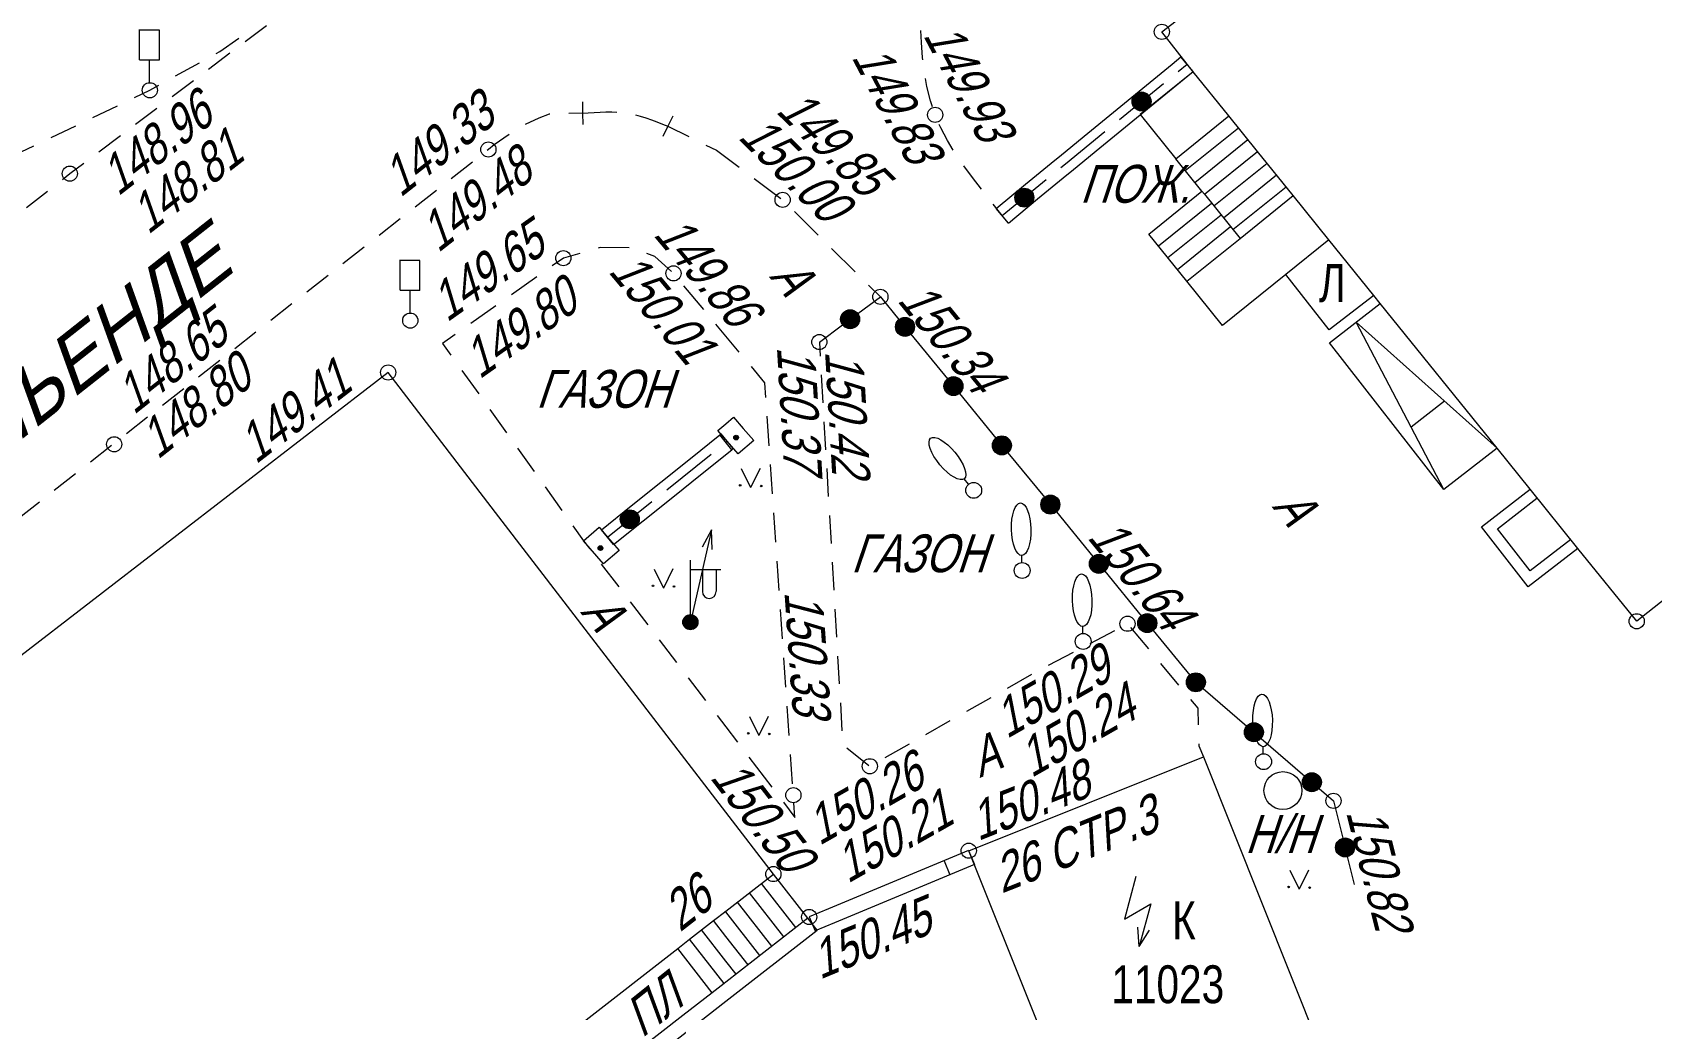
# Model space of a CAD drawing. Header units: metres. Extents: x 382 to 851, y 14083 to 14440.
# Drawn here: x 481.71 to 524.41, y 14126.32 to 14152.11 of the extents above; entities that cross this region are included whole.
import ezdxf

# ---------------------------------------------------------------- set-up
doc = ezdxf.new("R2010")
doc.units = ezdxf.units.M
doc.header["$MEASUREMENT"] = 0
doc.linetypes.add('UP line', pattern=[1.5, 1, -0.5])
for name, color, linetype, lineweight in [('Бортовой камень', 7, 'Continuous', 25), ('Внутреннее заполнение', 7, 'Continuous', 25), ('Горизонтали', 7, 'Continuous', 25), ('Граница растительности и грунта', 7, 'Continuous', 25), ('Граница улицы', 7, 'Continuous', 25), ('Здания', 7, 'Continuous', 25), ('Колодцы', 7, 'Continuous', 25), ('Крыльца', 7, 'Continuous', 25), ('Леса и газоны', 7, 'Continuous', 25), ('ЛЭП', 7, 'Continuous', 25), ('Люки', 7, 'Continuous', 25), ('Номер дома', 7, 'Continuous', 25), ('Ограды', 7, 'Continuous', 25), ('Отдельно стоящее дерево', 7, 'Continuous', 25), ('Откосы', 7, 'Continuous', 25), ('Светофоры', 7, 'Continuous', 25), ('Трубы', 7, 'Continuous', 25), ('Фонари', 7, 'Continuous', 25), ('Части зданий', 7, 'Continuous', 25)]:
    doc.layers.add(name, color=color, linetype=linetype, lineweight=lineweight)
doc.styles.add('Style-RUSSIAN_1251', font='RUSSIAN_1251.shx')
doc.styles.add('Style-RUSSIAN_1251 I 0.32289', font='RUSSIAN_1251.shx', dxfattribs={"oblique": 18.5})

# ---------------------------------------------------------------- blocks, each defined once
blk = doc.blocks.new('DORZN1_58')
at = {"layer": 'Светофоры', "color": 251, "linetype": 'Continuous', "lineweight": 9}
for p, q in [((-0.27, 0.806), (-0.27, 1.603)), ((-0.27, 1.598), (0.252, 1.598)), ((0.252, 0.792), (0.252, 1.589)), ((-0.27, 0.801), (0.248, 0.801)), ((-0.004, 0.2), (-0.004, 0.801))]:
    blk.add_line(p, q, dxfattribs=at)
blk.add_arc((0, 0), 0.2, 0, 360, dxfattribs=at)
blk = doc.blocks.new('PIKET_530')
at = {"layer": 'Горизонтали', "color": 251, "linetype": 'Continuous', "lineweight": 9}
blk.add_arc((0, 0), 0.2, 0, 360, dxfattribs=at)
blk = doc.blocks.new('msdElementTypeLineString_185')
at = {"layer": 'Откосы', "color": 251, "linetype": 'Continuous', "lineweight": 9}
for p, q in [((40.979, 12.26), (41.61, 12.61)), ((38.796, 11.162), (39.447, 11.475)), ((37.695, 10.633), (38.346, 10.946)), ((36.593, 10.105), (37.244, 10.417))]:
    blk.add_line(p, q, dxfattribs=at)
at = {"layer": 'Откосы', "color": 251, "linetype": 'Continuous', "lineweight": 9, "flags": 128}
for points in [[(42.047, 12.852), (42.144, 12.906), (42.646, 13.255)], [(39.898, 11.691), (40.3, 11.884), (40.541, 12.018)]]:
    blk.add_lwpolyline(points, dxfattribs=at)
blk = doc.blocks.new('PIKET_539')
at = {"layer": 'Горизонтали', "color": 251, "linetype": 'Continuous', "lineweight": 9}
blk.add_arc((0, 0), 0.2, 0, 360, dxfattribs=at)
blk = doc.blocks.new('msdElementTypeLineString_186')
at = {"layer": 'Ограды', "linetype": 'Continuous', "lineweight": 9}
h = blk.add_hatch(color=251, dxfattribs=at)
edge = h.paths.add_edge_path()
edge.add_arc((1.336, 1.219), 0.25, 0, 360)
at = {"layer": 'Ограды', "color": 251, "linetype": 'Continuous', "lineweight": 9}
for p, q in [((2.935, 2.822), (3.713, 3.445)), ((4.025, 3.055), (3.713, 3.445)), ((3.248, 2.432), (4.025, 3.055)), ((2.155, 2.196), (2.935, 2.822)), ((2.311, 2.001), (3.481, 2.939)), ((1.375, 1.571), (2.155, 2.196)), ((2.468, 1.806), (3.248, 2.432)), ((1.687, 1.181), (2.468, 1.806)), ((0.594, 0.945), (1.375, 1.571)), ((0.751, 0.75), (1.921, 1.688)), ((0.907, 0.555), (0.594, 0.945)), ((0.907, 0.555), (1.687, 1.181))]:
    blk.add_line(p, q, dxfattribs=at)
blk.add_circle((1.336, 1.219), 0.25, dxfattribs=at)
blk.add_circle((1.336, 1.219), 0.25, dxfattribs=at)
blk = doc.blocks.new('TOCSKA_7')
at = {"layer": 'Ограды', "linetype": 'Continuous', "lineweight": 9}
h = blk.add_hatch(color=251, dxfattribs=at)
edge = h.paths.add_edge_path()
edge.add_arc((0, 0), 0.0625, 0, 360)
at = {"layer": 'Ограды', "color": 251, "linetype": 'Continuous', "lineweight": 9}
blk.add_circle((0, 0), 0.0625, dxfattribs=at)
blk = doc.blocks.new('DORZN1_60')
at = {"layer": 'Светофоры', "color": 251, "linetype": 'Continuous', "lineweight": 9}
for p, q in [((-0.27, 0.806), (-0.27, 1.603)), ((-0.27, 1.598), (0.252, 1.598)), ((0.252, 0.792), (0.252, 1.589)), ((-0.27, 0.801), (0.248, 0.801)), ((-0.004, 0.2), (-0.004, 0.801))]:
    blk.add_line(p, q, dxfattribs=at)
blk.add_arc((0, 0), 0.2, 0, 360, dxfattribs=at)
blk = doc.blocks.new('FNRM1_18')
at = {"layer": 'Фонари', "linetype": 'Continuous', "lineweight": 9}
h = blk.add_hatch(color=251, dxfattribs=at)
edge = h.paths.add_edge_path()
edge.add_arc((0, 0), 0.2, 0, 360)
at = {"layer": 'Фонари', "color": 251, "linetype": 'Continuous', "lineweight": 9}
for p, q in [((0.003, 0.2), (0.003, 1.641)), ((0.017, 1.388), (0.805, 1.388)), ((0.322, 1.371), (0.322, 0.816)), ((0.676, 1.378), (0.676, 0.823))]:
    blk.add_line(p, q, dxfattribs=at)
blk.add_circle((0, 0), 0.2, dxfattribs=at)
blk.add_arc((0.496, 0.809), 0.181, 180, 0, dxfattribs=at)
blk = doc.blocks.new('PIKET_548')
at = {"layer": 'Горизонтали', "color": 251, "linetype": 'Continuous', "lineweight": 9}
blk.add_arc((0, 0), 0.2, 0, 360, dxfattribs=at)
blk = doc.blocks.new('PIKET_549')
at = {"layer": 'Горизонтали', "color": 251, "linetype": 'Continuous', "lineweight": 9}
blk.add_arc((0, 0), 0.2, 0, 360, dxfattribs=at)
blk = doc.blocks.new('PIKET_550')
at = {"layer": 'Горизонтали', "color": 251, "linetype": 'Continuous', "lineweight": 9}
blk.add_arc((0, 0), 0.2, 0, 360, dxfattribs=at)
blk = doc.blocks.new('msdElementTypeLine_69')
at = {"layer": 'ЛЭП', "color": 251, "linetype": 'Continuous', "lineweight": 9}
blk.add_line((0.687, 2.572), (0.134, 0.134), dxfattribs=at)
at = {"layer": 'ЛЭП', "color": 251, "linetype": 'Continuous', "lineweight": 9, "flags": 128}
blk.add_lwpolyline([(0.707, 2.056), (0.687, 2.572), (0.445, 2.113)], dxfattribs=at)
blk = doc.blocks.new('GAZON_26')
at = {"layer": 'Леса и газоны', "color": 251, "linetype": 'Continuous', "lineweight": 9}
for p in [(-0.248, 0.499), (0.251, 0.502)]:
    blk.add_line(p, (0, 0), dxfattribs=at)
for centre in [(-0.276, 0.057), (0.279, 0.039)]:
    blk.add_arc(centre, 0.02, 0, 360, dxfattribs=at)
blk = doc.blocks.new('msdElementTypeLineString_193')
at = {"layer": 'Части зданий', "color": 251, "linetype": 'Continuous', "lineweight": 9}
for p, q in [((0, 10.122), (0.22, 9.813)), ((0.51, 9.406), (0.951, 8.789)), ((1.241, 8.382), (1.681, 7.765)), ((1.971, 7.358), (2.411, 6.741)), ((2.702, 6.334), (3.142, 5.716)), ((4.183, 4.3), (4.643, 3.698)), ((4.947, 3.301), (5.407, 2.698)), ((5.711, 2.301), (6.171, 1.698)), ((6.474, 1.301), (6.934, 0.699)), ((7.238, 0.301), (7.468, 0))]:
    blk.add_line(p, q, dxfattribs=at)
at = {"layer": 'Части зданий', "color": 251, "linetype": 'Continuous', "lineweight": 9, "flags": 128}
blk.add_lwpolyline([(3.432, 5.309), (3.712, 4.917), (3.88, 4.698)], dxfattribs=at)
blk = doc.blocks.new('msdElementTypeLineString_203')
at = {"layer": 'Бортовой камень', "color": 251, "linetype": 'Continuous', "lineweight": 9}
for p, q in [((2.481, 1.756), (1.815, 1.285)), ((6.886, 0.893), (6.364, 1.519)), ((1.407, 0.996), (0.741, 0.525)), ((7.468, 0.196), (7.207, 0.509)), ((0.333, 0.236), (0, 0))]:
    blk.add_line(p, q, dxfattribs=at)
at = {"layer": 'Бортовой камень', "color": 251, "linetype": 'Continuous', "lineweight": 9, "flags": 128}
for points in [[(3.621, 2.378), (3.183, 2.253), (2.889, 2.045)], [(4.915, 2.523), (4.158, 2.53), (4.102, 2.514)], [(6.036, 1.896), (5.592, 2.293), (5.387, 2.374)]]:
    blk.add_lwpolyline(points, dxfattribs=at)
blk = doc.blocks.new('msdElementTypeLineString_204')
at = {"layer": 'Бортовой камень', "color": 251, "linetype": 'Continuous', "lineweight": 9}
blk.add_line((0, 0.821), (0.554, 0.546), dxfattribs=at)
at = {"layer": 'Бортовой камень', "color": 251, "linetype": 'Continuous', "lineweight": 9, "flags": 128}
blk.add_lwpolyline([(1.002, 0.323), (1.279, 0.186), (1.527, 0)], dxfattribs=at)
blk = doc.blocks.new('msdElementTypeLineString_205')
at = {"layer": 'Граница улицы', "color": 251, "linetype": 'Continuous', "lineweight": 9, "flags": 128}
for points in [[(0, 0.341), (0.156, 0.353), (0.311, 0.364), (0.466, 0.373), (0.62, 0.378), (0.774, 0.377), (0.905, 0.372)], [(1.399, 0.296), (1.526, 0.263), (1.673, 0.218), (1.819, 0.168), (1.965, 0.114), (2.11, 0.058), (2.255, 0)]]:
    blk.add_lwpolyline(points, dxfattribs=at)
blk = doc.blocks.new('PIKET_564')
at = {"layer": 'Горизонтали', "color": 251, "linetype": 'Continuous', "lineweight": 9}
blk.add_arc((0, 0), 0.2, 0, 360, dxfattribs=at)
blk = doc.blocks.new('msdElementTypeLineString_215')
at = {"layer": 'Бортовой камень', "color": 251, "linetype": 'Continuous', "lineweight": 9}
for p, q in [((57.156, 27.846), (57.72, 28.272)), ((56.192, 27.119), (56.756, 27.545)), ((55.228, 26.393), (55.792, 26.818)), ((54.264, 25.666), (54.829, 26.092)), ((53.3, 24.939), (53.865, 25.365)), ((51.386, 23.468), (51.944, 23.902))]:
    blk.add_line(p, q, dxfattribs=at)
at = {"layer": 'Бортовой камень', "color": 251, "linetype": 'Continuous', "lineweight": 9, "flags": 128}
blk.add_lwpolyline([(52.338, 24.209), (52.533, 24.361), (52.901, 24.638)], dxfattribs=at)
blk = doc.blocks.new('msdElementTypeLineString_221')
at = {"layer": 'Бортовой камень', "color": 251, "linetype": 'Continuous', "lineweight": 9}
for p, q in [((42.28, 34.737), (41.925, 34.727)), ((39.379, 33.45), (38.821, 33.011)), ((38.428, 32.702), (37.869, 32.263)), ((37.476, 31.954), (36.918, 31.515)), ((36.525, 31.206), (35.966, 30.767)), ((35.573, 30.458), (35.014, 30.02)), ((34.621, 29.711), (34.063, 29.272)), ((33.67, 28.963), (33.111, 28.524)), ((32.718, 28.215), (32.16, 27.776)), ((31.767, 27.467), (31.208, 27.028)), ((30.815, 26.719), (30.256, 26.28)), ((29.863, 25.971), (29.305, 25.532)), ((28.912, 25.223), (28.353, 24.784)), ((27.96, 24.475), (27.402, 24.036)), ((27.009, 23.727), (26.45, 23.288)), ((26.057, 22.979), (25.499, 22.54)), ((25.105, 22.231), (24.547, 21.792)), ((24.154, 21.483), (23.595, 21.044)), ((23.202, 20.735), (22.644, 20.296)), ((22.251, 19.987), (21.692, 19.548)), ((21.299, 19.239), (20.741, 18.8)), ((20.347, 18.491), (19.789, 18.052)), ((19.396, 17.743), (18.837, 17.304)), ((18.444, 16.995), (17.886, 16.556)), ((17.493, 16.247), (16.934, 15.808)), ((16.541, 15.499), (15.983, 15.06)), ((15.59, 14.751), (15.031, 14.312)), ((14.638, 14.003), (14.079, 13.564)), ((13.686, 13.255), (13.128, 12.817)), ((12.735, 12.508), (12.176, 12.069)), ((11.783, 11.76), (11.225, 11.321)), ((10.832, 11.012), (10.273, 10.573)), ((9.88, 10.264), (9.322, 9.825)), ((8.929, 9.515), (8.372, 9.074)), ((7.981, 8.763), (7.425, 8.321)), ((7.033, 8.01), (6.477, 7.568)), ((6.086, 7.257), (5.529, 6.815)), ((5.138, 6.504), (4.582, 6.062)), ((4.19, 5.751), (3.634, 5.309)), ((3.243, 4.998), (2.686, 4.556)), ((0.135, 0.35), (0.196, 0))]:
    blk.add_line(p, q, dxfattribs=at)
at = {"layer": 'Бортовой камень', "color": 251, "linetype": 'Continuous', "lineweight": 9, "flags": 128}
for points in [[(41.425, 34.713), (41.403, 34.712), (41.134, 34.606), (40.77, 34.443)], [(40.347, 34.176), (39.949, 33.901), (39.8, 33.781), (39.772, 33.759)], [(2.295, 4.245), (1.971, 3.988), (1.741, 3.8)], [(1.354, 3.483), (0.886, 3.1), (0.813, 3.025)], [(0.475, 2.658), (0.146, 2.071), (0.137, 2.035)], [(0.031, 1.548), (0.001, 1.117), (0.049, 0.842)]]:
    blk.add_lwpolyline(points, dxfattribs=at)
blk = doc.blocks.new('GAZON_39')
at = {"layer": 'Леса и газоны', "color": 251, "linetype": 'Continuous', "lineweight": 9}
for p in [(-0.248, 0.499), (0.251, 0.502)]:
    blk.add_line(p, (0, 0), dxfattribs=at)
for centre in [(-0.276, 0.057), (0.279, 0.039)]:
    blk.add_arc(centre, 0.02, 0, 360, dxfattribs=at)
blk = doc.blocks.new('PIKET_645')
at = {"layer": 'Горизонтали', "color": 251, "linetype": 'Continuous', "lineweight": 9}
blk.add_arc((0, 0), 0.2, 0, 360, dxfattribs=at)
blk = doc.blocks.new('PIKET_649')
at = {"layer": 'Горизонтали', "color": 251, "linetype": 'Continuous', "lineweight": 9}
blk.add_arc((0, 0), 0.2, 0, 360, dxfattribs=at)
blk = doc.blocks.new('msdElementTypeLineString_241')
at = {"layer": 'Ограды', "color": 251, "linetype": 'Continuous', "lineweight": 9}
for p, q in [((0.594, 0.945), (0.629, 0.974)), ((0.906, 0.555), (0.594, 0.945)), ((0.942, 0.584), (0.629, 0.974)), ((0.75, 0.75), (0.785, 0.779)), ((0.906, 0.555), (0.942, 0.584))]:
    blk.add_line(p, q, dxfattribs=at)
blk = doc.blocks.new('TOCSKA_13')
at = {"layer": 'Ограды', "linetype": 'Continuous', "lineweight": 9}
h = blk.add_hatch(color=251, dxfattribs=at)
edge = h.paths.add_edge_path()
edge.add_arc((0, 0), 0.0625, 0, 360)
at = {"layer": 'Ограды', "color": 251, "linetype": 'Continuous', "lineweight": 9}
blk.add_circle((0, 0), 0.0625, dxfattribs=at)
blk = doc.blocks.new('TRPS_1')
at = {"layer": 'Здания', "color": 251, "linetype": 'Continuous', "lineweight": 9, "flags": 128}
for points in [[(-0.092, 1.844), (-0.39, 0.719), (0.305, 1.126), (0, 0)], [(0, 0), (-0.034, 0.511)], [(0, 0), (0.27, 0.435)]]:
    blk.add_lwpolyline(points, dxfattribs=at)
blk = doc.blocks.new('PIKET_654')
at = {"layer": 'Горизонтали', "color": 251, "linetype": 'Continuous', "lineweight": 9}
blk.add_arc((0.00046, -0.00027), 0.2, 0, 359.999994, dxfattribs=at)
blk = doc.blocks.new('PIKET_655')
at = {"layer": 'Горизонтали', "color": 251, "linetype": 'Continuous', "lineweight": 9}
blk.add_arc((0, 0), 0.2, 0, 360, dxfattribs=at)
blk = doc.blocks.new('msdElementTypeLineString_245')
at = {"layer": 'Ограды', "color": 251, "linetype": 'Continuous', "lineweight": 9}
for p, q in [((4.723, 2.533), (1.03, 0.996)), ((4.877, 2.164), (1.184, 0.627)), ((4.077, 2.264), (4.231, 1.895)), ((4.723, 2.533), (4.877, 2.164)), ((1.03, 0.996), (0.523, 0.785)), ((0.523, 0.785), (0.677, 0.416)), ((1.184, 0.627), (0.677, 0.416))]:
    blk.add_line(p, q, dxfattribs=at)
blk = doc.blocks.new('DEREVO_593')
at = {"layer": 'Отдельно стоящее дерево', "color": 251, "linetype": 'Continuous', "lineweight": 9, "flags": 128}
blk.add_lwpolyline([(-0.007, 0.21), (-0.006, 0.393)], dxfattribs=at)
at = {"layer": 'Отдельно стоящее дерево', "color": 251, "linetype": 'Continuous', "lineweight": 9}
blk.add_arc((0, 0), 0.21, 0, 360, dxfattribs=at)
blk.add_ellipse((-0.025, 1.088), major_axis=(-0.018, 0.695), ratio=0.369829, dxfattribs=at)
blk = doc.blocks.new('DEREVO_594')
at = {"layer": 'Отдельно стоящее дерево', "color": 251, "linetype": 'Continuous', "lineweight": 9, "flags": 128}
blk.add_lwpolyline([(-0.007, 0.21), (-0.007, 0.393)], dxfattribs=at)
at = {"layer": 'Отдельно стоящее дерево', "color": 251, "linetype": 'Continuous', "lineweight": 9}
blk.add_arc((0, 0), 0.21, 0, 360, dxfattribs=at)
blk.add_ellipse((-0.026, 1.088), major_axis=(-0.019, 0.695), ratio=0.369829, dxfattribs=at)
blk = doc.blocks.new('DEREVO_595')
at = {"layer": 'Отдельно стоящее дерево', "color": 251, "linetype": 'Continuous', "lineweight": 9, "flags": 128}
blk.add_lwpolyline([(-0.007, 0.21), (-0.007, 0.393)], dxfattribs=at)
at = {"layer": 'Отдельно стоящее дерево', "color": 251, "linetype": 'Continuous', "lineweight": 9}
blk.add_arc((0, 0), 0.21, 0, 359.99999, dxfattribs=at)
blk.add_ellipse((-0.0255, 1.088), major_axis=(-0.0185, 0.695), ratio=0.3698286, dxfattribs=at)
blk = doc.blocks.new('DEREVO_596')
at = {"layer": 'Отдельно стоящее дерево', "color": 251, "linetype": 'Continuous', "lineweight": 9, "flags": 128}
blk.add_lwpolyline([(-0.007, 0.21), (-0.007, 0.393)], dxfattribs=at)
at = {"layer": 'Отдельно стоящее дерево', "color": 251, "linetype": 'Continuous', "lineweight": 9}
blk.add_arc((0, 0), 0.21, 0, 359.99999, dxfattribs=at)
blk.add_ellipse((-0.0255, 1.088), major_axis=(-0.0185, 0.695), ratio=0.3698286, dxfattribs=at)
blk = doc.blocks.new('KOLOD_139')
at = {"layer": 'Колодцы', "color": 251, "linetype": 'Continuous', "lineweight": 9}
blk.add_arc((0, 0), 0.5, 0, 360, dxfattribs=at)
blk = doc.blocks.new('GAZON_48')
at = {"layer": 'Леса и газоны', "color": 251, "linetype": 'Continuous', "lineweight": 9}
for p in [(-0.248, 0.499), (0.251, 0.502)]:
    blk.add_line(p, (0, 0), dxfattribs=at)
for centre in [(-0.276, 0.057), (0.279, 0.039)]:
    blk.add_arc(centre, 0.02, 0, 360, dxfattribs=at)
blk = doc.blocks.new('PIKET_665')
at = {"layer": 'Горизонтали', "color": 251, "linetype": 'Continuous', "lineweight": 9}
blk.add_arc((0, 0), 0.2, 0, 360, dxfattribs=at)
blk = doc.blocks.new('PIKET_666')
at = {"layer": 'Горизонтали', "color": 251, "linetype": 'Continuous', "lineweight": 9}
blk.add_arc((0, 0), 0.2, 0, 360, dxfattribs=at)
blk = doc.blocks.new('msdElementTypeLineString_246')
at = {"layer": 'Части зданий', "color": 251, "linetype": 'Continuous', "lineweight": 9}
for p, q in [((0, 2.386), (0.304, 1.988)), ((0.607, 1.591), (1.215, 0.795)), ((1.519, 0.398), (1.823, 0))]:
    blk.add_line(p, q, dxfattribs=at)
blk = doc.blocks.new('PIKET_700')
at = {"layer": 'Горизонтали', "color": 251, "linetype": 'Continuous', "lineweight": 9}
blk.add_arc((0, 0), 0.2, 0, 360, dxfattribs=at)
blk = doc.blocks.new('msdElementTypeLine_89')
at = {"layer": 'Бортовой камень', "color": 251, "linetype": 'Continuous', "lineweight": 9}
for p, q in [((0.353, 0.807), (0, 1.231)), ((1.027, 0), (0.674, 0.424))]:
    blk.add_line(p, q, dxfattribs=at)
blk = doc.blocks.new('GAZON_49')
at = {"layer": 'Леса и газоны', "color": 251, "linetype": 'Continuous', "lineweight": 9}
for p in [(-0.248, 0.499), (0.251, 0.502)]:
    blk.add_line(p, (0, 0), dxfattribs=at)
for centre in [(-0.276, 0.057), (0.279, 0.039)]:
    blk.add_arc(centre, 0.02, 0, 360, dxfattribs=at)
blk = doc.blocks.new('PIKET_701')
at = {"layer": 'Горизонтали', "color": 251, "linetype": 'Continuous', "lineweight": 9}
blk.add_arc((0, 0), 0.2, 0, 360, dxfattribs=at)
blk = doc.blocks.new('PIKET_703')
at = {"layer": 'Горизонтали', "color": 251, "linetype": 'Continuous', "lineweight": 9}
blk.add_arc((0, 0), 0.2, 0, 360, dxfattribs=at)
blk = doc.blocks.new('PIKET_704')
at = {"layer": 'Горизонтали', "color": 251, "linetype": 'Continuous', "lineweight": 9}
blk.add_arc((0, 0), 0.2, 0, 360, dxfattribs=at)
blk = doc.blocks.new('PIKET_705')
at = {"layer": 'Горизонтали', "color": 251, "linetype": 'Continuous', "lineweight": 9}
blk.add_arc((0, 0), 0.2, 0, 360, dxfattribs=at)
blk = doc.blocks.new('PIKET_706')
at = {"layer": 'Горизонтали', "color": 251, "linetype": 'Continuous', "lineweight": 9}
blk.add_arc((0, 0), 0.2, 0, 360, dxfattribs=at)
blk = doc.blocks.new('PIKET_707')
at = {"layer": 'Горизонтали', "color": 251, "linetype": 'Continuous', "lineweight": 9}
blk.add_arc((0, 0), 0.2, 0, 360, dxfattribs=at)
blk = doc.blocks.new('msdElementTypeLineString_252')
at = {"layer": 'Ограды', "linetype": 'Continuous', "lineweight": 9}
h = blk.add_hatch(color=251, dxfattribs=at)
edge = h.paths.add_edge_path()
edge.add_arc((4.421, 3.766), 0.25, 0, 360)
h = blk.add_hatch(color=251, dxfattribs=at)
edge = h.paths.add_edge_path()
edge.add_arc((1.33, 1.227), 0.25, 0, 360)
at = {"layer": 'Ограды', "color": 251, "linetype": 'Continuous', "lineweight": 9}
for p, q in [((4.455, 4.118), (5.228, 4.753)), ((5.228, 4.753), (5.462, 4.945)), ((5.386, 4.559), (5.621, 4.752)), ((5.779, 4.559), (5.462, 4.945)), ((4.772, 3.731), (5.545, 4.366)), ((5.545, 4.366), (5.779, 4.559)), ((3.682, 3.483), (4.455, 4.118)), ((3.841, 3.29), (5, 4.242)), ((2.91, 2.848), (3.682, 3.483)), ((4, 3.097), (4.772, 3.731)), ((3.227, 2.462), (4, 3.097)), ((1.364, 1.579), (2.137, 2.213)), ((1.682, 1.192), (2.454, 1.827)), ((0.592, 0.944), (1.364, 1.579)), ((0.75, 0.751), (1.909, 1.703)), ((0.909, 0.557), (0.592, 0.944)), ((0.909, 0.557), (1.682, 1.192))]:
    blk.add_line(p, q, dxfattribs=at)
at = {"layer": 'Ограды', "color": 251, "linetype": 'Continuous', "lineweight": 9, "flags": 128}
for points in [[(2.137, 2.213), (2.258, 2.313), (2.91, 2.848)], [(2.296, 2.02), (2.417, 2.12), (3.455, 2.972)], [(2.454, 1.827), (2.576, 1.927), (3.227, 2.462)]]:
    blk.add_lwpolyline(points, dxfattribs=at)
at = {"layer": 'Ограды', "color": 251, "linetype": 'Continuous', "lineweight": 9}
for centre in [(4.421, 3.766), (4.421, 3.766), (1.33, 1.227), (1.33, 1.227)]:
    blk.add_circle(centre, 0.25, dxfattribs=at)
blk = doc.blocks.new('PIKET_708')
at = {"layer": 'Горизонтали', "color": 251, "linetype": 'Continuous', "lineweight": 9}
blk.add_arc((0, 0), 0.2, 0, 360, dxfattribs=at)
blk = doc.blocks.new('msdElementTypeLineString_274')
at = {"layer": 'Ограды', "linetype": 'Continuous', "lineweight": 9}
h = blk.add_hatch(color=251, dxfattribs=at)
edge = h.paths.add_edge_path()
edge.add_arc((1.061, 15.171), 0.25, 0, 360)
h = blk.add_hatch(color=251, dxfattribs=at)
edge = h.paths.add_edge_path()
edge.add_arc((2.509, 14.969), 0.25, 0, 360)
h = blk.add_hatch(color=251, dxfattribs=at)
edge = h.paths.add_edge_path()
edge.add_arc((3.787, 13.405), 0.25, 0, 360)
h = blk.add_hatch(color=251, dxfattribs=at)
edge = h.paths.add_edge_path()
edge.add_arc((5.064, 11.841), 0.25, 0, 360)
h = blk.add_hatch(color=251, dxfattribs=at)
edge = h.paths.add_edge_path()
edge.add_arc((6.342, 10.278), 0.25, 0, 360)
h = blk.add_hatch(color=251, dxfattribs=at)
edge = h.paths.add_edge_path()
edge.add_arc((7.62, 8.714), 0.25, 0, 360)
h = blk.add_hatch(color=251, dxfattribs=at)
edge = h.paths.add_edge_path()
edge.add_arc((8.898, 7.15), 0.25, 0, 360)
h = blk.add_hatch(color=251, dxfattribs=at)
edge = h.paths.add_edge_path()
edge.add_arc((10.18, 5.589), 0.25, 0, 360)
h = blk.add_hatch(color=251, dxfattribs=at)
edge = h.paths.add_edge_path()
edge.add_arc((11.709, 4.27), 0.25, 0, 360)
h = blk.add_hatch(color=251, dxfattribs=at)
edge = h.paths.add_edge_path()
edge.add_arc((13.238, 2.951), 0.25, 0, 360)
h = blk.add_hatch(color=251, dxfattribs=at)
edge = h.paths.add_edge_path()
edge.add_arc((14.113, 1.23), 0.25, 0, 360)
at = {"layer": 'Ограды', "color": 251, "linetype": 'Continuous', "lineweight": 9}
for p, q in [((0.25, 14.569), (0.86, 15.022)), ((2.667, 14.776), (3.628, 13.599)), ((3.945, 13.212), (4.906, 12.035)), ((5.222, 11.648), (6.184, 10.471)), ((6.5, 10.084), (7.462, 8.907)), ((7.778, 8.52), (8.74, 7.344)), ((9.056, 6.956), (10.018, 5.78)), ((10.369, 5.426), (11.519, 4.434)), ((11.898, 4.107), (13.049, 3.115)), ((14.173, 0.987), (14.356, 0.25))]:
    blk.add_line(p, q, dxfattribs=at)
at = {"layer": 'Ограды', "color": 251, "linetype": 'Continuous', "lineweight": 9, "flags": 128}
for points in [[(1.262, 15.319), (1.86, 15.763), (2.35, 15.163)], [(13.427, 2.788), (13.807, 2.461), (14.052, 1.473)]]:
    blk.add_lwpolyline(points, dxfattribs=at)
at = {"layer": 'Ограды', "color": 251, "linetype": 'Continuous', "lineweight": 9}
for centre in [(1.061, 15.171), (1.061, 15.171), (2.509, 14.969), (2.509, 14.969), (3.787, 13.405), (3.787, 13.405), (5.064, 11.841), (5.064, 11.841), (6.342, 10.278), (6.342, 10.278), (7.62, 8.714), (7.62, 8.714), (8.898, 7.15), (8.898, 7.15), (10.18, 5.589), (10.18, 5.589), (11.709, 4.27), (11.709, 4.27), (13.238, 2.951), (13.238, 2.951), (14.113, 1.23), (14.113, 1.23)]:
    blk.add_circle(centre, 0.25, dxfattribs=at)
blk = doc.blocks.new('msdElementTypeLineString_275')
at = {"layer": 'Бортовой камень', "color": 251, "linetype": 'Continuous', "lineweight": 9}
for p, q in [((0, 11.196), (0.021, 10.827)), ((0.051, 10.328), (0.093, 9.591)), ((0.122, 9.092), (0.165, 8.354)), ((0.194, 7.855), (0.237, 7.118)), ((0.266, 6.618), (0.309, 5.881)), ((0.338, 5.382), (0.381, 4.645)), ((0.41, 4.145), (0.453, 3.408)), ((7.143, 3.242), (7.796, 3.586)), ((8.208, 3.665), (8.68, 3.097)), ((6.047, 2.666), (6.7, 3.01)), ((0.482, 2.909), (0.525, 2.171)), ((9, 2.712), (9.472, 2.144)), ((4.964, 2.064), (5.606, 2.429)), ((3.887, 1.452), (4.529, 1.817)), ((0.554, 1.672), (0.597, 0.935)), ((2.81, 0.841), (3.452, 1.206)), ((0.727, 0.488), (1.301, 0.023)), ((1.733, 0.229), (2.375, 0.594))]:
    blk.add_line(p, q, dxfattribs=at)
at = {"layer": 'Бортовой камень', "color": 251, "linetype": 'Continuous', "lineweight": 9, "flags": 128}
for points in [[(9.791, 1.759), (9.982, 1.53), (9.994, 1.09)], [(10.008, 0.59), (10.009, 0.54), (10.127, 0.244)]]:
    blk.add_lwpolyline(points, dxfattribs=at)
blk = doc.blocks.new('msdElementTypeLineString_276')
at = {"layer": 'Бортовой камень', "color": 251, "linetype": 'Continuous', "lineweight": 9}
for p, q in [((0, 3.681), (0.351, 3.419)), ((0.751, 3.119), (1.452, 2.594)), ((1.812, 2.247), (2.434, 1.63)), ((2.789, 1.278), (3.41, 0.661)), ((3.765, 0.309), (4.076, 0))]:
    blk.add_line(p, q, dxfattribs=at)
blk = doc.blocks.new('msdElementTypeLineString_278')
at = {"layer": 'Бортовой камень', "color": 251, "linetype": 'Continuous', "lineweight": 9}
for p, q in [((0.007, 5.387), (0, 5.773)), ((2.173, 0.001), (1.934, 0.304))]:
    blk.add_line(p, q, dxfattribs=at)
at = {"layer": 'Бортовой камень', "color": 251, "linetype": 'Continuous', "lineweight": 9, "flags": 128}
for points in [[(0.077, 4.116), (0.069, 4.175), (0.038, 4.569), (0.023, 4.887)], [(0.331, 2.872), (0.277, 3.034), (0.185, 3.406), (0.147, 3.621)], [(0.881, 1.729), (0.728, 1.981), (0.549, 2.321), (0.512, 2.407)], [(1.624, 0.696), (1.386, 1.004), (1.159, 1.313)]]:
    blk.add_lwpolyline(points, dxfattribs=at)
blk = doc.blocks.new('msdElementTypeLineString_290')
at = {"layer": 'Граница улицы', "color": 251, "linetype": 'Continuous', "lineweight": 9}
for p, q in [((0.027, 11.085), (0, 11.473)), ((0.115, 9.81), (0.061, 10.586)), ((0.204, 8.536), (0.15, 9.311)), ((0.292, 7.261), (0.238, 8.037)), ((0.381, 5.986), (0.327, 6.762)), ((0.469, 4.711), (0.415, 5.487)), ((0.557, 3.437), (0.504, 4.213)), ((0.646, 2.162), (0.592, 2.938)), ((0.734, 0.887), (0.68, 1.663)), ((0.796, 0), (0.769, 0.388))]:
    blk.add_line(p, q, dxfattribs=at)

msp = doc.modelspace()

# ---------------------------------------------------------------- linework, layer by layer
at = {"layer": 'Внутреннее заполнение', "color": 251, "linetype": 'Continuous', "lineweight": 9}
for p, q in [((512.116, 14148.462), (513.518, 14149.591)), ((512.368, 14148.15), (513.769, 14149.28)), ((512.87, 14147.527), (514.271, 14148.657)), ((513.121, 14147.216), (514.522, 14148.346)), ((513.372, 14146.905), (514.773, 14148.035)), ((511.406, 14146.475), (512.807, 14147.605)), ((511.657, 14146.164), (513.058, 14147.294)), ((511.908, 14145.853), (513.309, 14146.983)), ((501.847, 14128.485), (500.939, 14129.65)), ((501.216, 14127.993), (500.308, 14129.158)), ((501.532, 14128.239), (500.623, 14129.404)), ((500, 14128.252), (499.677, 14128.666)), ((500, 14128.902), (499.992, 14128.912)), ((500.901, 14127.747), (500, 14128.902)), ((499.954, 14127.009), (499.046, 14128.175)), ((500, 14127.601), (499.361, 14128.421)), ((500.585, 14127.501), (500, 14128.252)), ((500.27, 14127.255), (500, 14127.601))]:
    msp.add_line(p, q, dxfattribs=at)
at = {"layer": 'Внутреннее заполнение', "color": 251, "linetype": 'Continuous', "lineweight": 9, "flags": 128}
for points in [[(496.218, 14150.274), (496.218, 14149.974), (496.227, 14149.674)], [(498.606, 14149.902), (498.473, 14149.633), (498.34, 14149.364)], [(512.619, 14147.839), (514.02, 14148.969)], [(512.556, 14147.917), (512.619, 14147.839), (513.56, 14146.671)], [(518.93, 14140.043), (518.071, 14141.688), (516.623, 14144.463), (520.338, 14141.134)], [(518.955, 14142.373), (518.071, 14141.688)], [(522.286, 14138.726), (521.213, 14137.894), (520.348, 14139.01), (521.391, 14139.818)]]:
    msp.add_lwpolyline(points, dxfattribs=at)
at = {"layer": 'Здания', "color": 251, "linetype": 'Continuous', "lineweight": 9, "flags": 128}
for points in [[(528.853, 14140.381), (524.02, 14136.567), (522.47, 14138.489), (521.207, 14140.056), (520.338, 14141.134), (517.257, 14144.955), (517.085, 14145.168), (515.903, 14146.633), (514.961, 14147.801), (514.02, 14148.969), (513.267, 14149.903), (512.325, 14151.07), (512.162, 14151.273), (511.498, 14152.125), (517.4, 14156.663), (517.717, 14156.906), (519.515, 14158.289), (519.832, 14158.533), (521.788, 14160.037), (522.416, 14160.52), (527.578, 14153.895)], [(500, 14131.53), (494.017, 14139.327), (491.095, 14143.134), (481.294, 14135.564)], [(509.604, 14122.509), (506.479, 14130.329), (506.406, 14130.512), (512.593, 14132.985), (515.673, 14125.278)], [(500, 14128.918), (501.254, 14129.896), (500, 14131.53)], [(479.519, 14115.37), (486.858, 14121.091), (487.173, 14121.337), (488.192, 14122.131), (488.508, 14122.377), (488.823, 14122.623), (490.74, 14124.116), (491.055, 14124.362), (492.227, 14122.859), (494.662, 14124.758), (494.978, 14125.003), (495.293, 14125.249), (495.609, 14125.495), (496.24, 14125.987), (498.73, 14127.928), (499.046, 14128.175), (499.361, 14128.421), (499.677, 14128.666), (500, 14128.918)]]:
    msp.add_lwpolyline(points, dxfattribs=at)
at = {"layer": 'Крыльца', "color": 251, "linetype": 'Continuous', "lineweight": 9, "flags": 128}
for points in [[(520.338, 14141.134), (518.93, 14140.043), (515.923, 14143.92), (517.257, 14144.955)], [(502.163, 14128.73), (501.254, 14129.896)], [(500, 14126.538), (502.408, 14128.415), (502.279, 14128.581), (502.163, 14128.73), (500, 14127.045)], [(499.639, 14126.763), (498.73, 14127.928)], [(500, 14127.045), (499.954, 14127.009), (499.639, 14126.763), (498.867, 14126.161), (497.148, 14124.822), (496.833, 14124.576), (496.517, 14124.33), (496.202, 14124.084), (495.886, 14123.838), (495.571, 14123.592), (495.817, 14123.277), (499.113, 14125.846), (500, 14126.538)]]:
    msp.add_lwpolyline(points, dxfattribs=at)
at = {"layer": 'Люки', "color": 251, "linetype": 'Continuous', "lineweight": 9, "flags": 128}
msp.add_lwpolyline([(517.085, 14145.168), (515.908, 14144.255), (514.771, 14145.721)], dxfattribs=at)
at = {"layer": 'Ограды', "color": 251, "linetype": 'Continuous', "lineweight": 9, "flags": 128}
for points in [[(500, 14141.777), (500.206, 14141.955), (500.461, 14141.659), (500.735, 14141.341), (500.322, 14140.985), (500.035, 14141.318), (500, 14141.359)], [(500, 14141.359), (499.793, 14141.599), (500, 14141.777)], [(496.244, 14138.694), (496.657, 14139.05), (496.882, 14138.789), (497.186, 14138.436), (496.773, 14138.08), (496.244, 14138.694)]]:
    msp.add_lwpolyline(points, dxfattribs=at)
at = {"layer": 'Трубы', "color": 251, "linetype": 'Continuous', "lineweight": 9, "flags": 128}
for points in [[(512.325, 14151.07), (510.924, 14149.941), (511.865, 14148.773), (513.267, 14149.903)], [(512.159, 14145.541), (511.155, 14146.787), (512.556, 14147.917), (511.865, 14148.773)], [(515.903, 14146.633), (514.771, 14145.721), (513.101, 14144.374), (512.159, 14145.541), (513.56, 14146.671), (514.961, 14147.801)]]:
    msp.add_lwpolyline(points, dxfattribs=at)
at = {"layer": 'Части зданий', "color": 251, "linetype": 'Continuous', "lineweight": 9, "flags": 128}
msp.add_lwpolyline([(522.47, 14138.489), (521.16, 14137.473), (519.927, 14139.063), (521.207, 14140.056)], dxfattribs=at)

# ---------------------------------------------------------------- block references
at = {"layer": 'Бортовой камень', "color": 251, "linetype": 'Continuous', "lineweight": 9}
for name, p in [('msdElementTypeLineString_215', (430.168, 14124.02)), ('msdElementTypeLineString_278', (505.118, 14147.271)), ('msdElementTypeLineString_221', (453.938, 14115.237)), ('msdElementTypeLineString_204', (498.473, 14148.812)), ('msdElementTypeLineString_276', (500, 14145.131)), ('msdElementTypeLineString_203', (492.532, 14143.899)), ('msdElementTypeLine_89', (500, 14142.864)), ('msdElementTypeLineString_275', (502.466, 14132.741))]:
    msp.add_blockref(name, p, dxfattribs=at)
at = {"layer": 'Горизонтали', "color": 251, "linetype": 'Continuous', "lineweight": 9}
for name, p in [('PIKET_645', (511.498, 14152.125)), ('PIKET_708', (505.519, 14149.933)), ('PIKET_564', (493.738, 14149.018)), ('PIKET_530', (482.701, 14148.381)), ('PIKET_707', (501.498, 14147.69)), ('PIKET_549', (495.715, 14146.152)), ('PIKET_550', (498.62, 14145.749)), ('PIKET_703', (504.076, 14145.131)), ('PIKET_706', (502.466, 14143.937)), ('PIKET_539', (491.095, 14143.134)), ('PIKET_548', (483.872, 14141.238)), ('PIKET_701', (510.594, 14136.502)), ('PIKET_649', (524.02, 14136.567)), ('PIKET_704', (512.374, 14134.976)), ('PIKET_665', (503.796, 14132.741)), ('PIKET_666', (501.782, 14131.977)), ('PIKET_705', (516.023, 14131.829)), ('PIKET_700', (506.406, 14130.512)), ('PIKET_654', (501.254, 14129.896)), ('PIKET_655', (502.197, 14128.763))]:
    msp.add_blockref(name, p, dxfattribs=at)
at = {"layer": 'Граница улицы', "color": 251, "linetype": 'Continuous', "lineweight": 9}
for name, p in [('msdElementTypeLineString_205', (496.218, 14149.633)), ('msdElementTypeLineString_290', (501.027, 14131.391))]:
    msp.add_blockref(name, p, dxfattribs=at)
at = {"layer": 'Здания', "color": 251, "linetype": 'Continuous', "lineweight": 9}
msp.add_blockref('TRPS_1', (510.901, 14127.983), dxfattribs=at)
at = {"layer": 'Колодцы', "color": 251, "linetype": 'Continuous', "lineweight": 9}
msp.add_blockref('KOLOD_139', (514.691, 14132.099), dxfattribs=at)
at = {"layer": 'Леса и газоны', "color": 251, "linetype": 'Continuous', "lineweight": 9}
for name, p in [('GAZON_48', (500.654, 14140.098)), ('GAZON_26', (498.355, 14137.445)), ('GAZON_39', (500.868, 14133.555)), ('GAZON_49', (515.117, 14129.498))]:
    msp.add_blockref(name, p, dxfattribs=at)
at = {"layer": 'ЛЭП', "color": 251, "linetype": 'Continuous', "lineweight": 9}
msp.add_blockref('msdElementTypeLine_69', (498.932, 14136.408), dxfattribs=at)
at = {"layer": 'Ограды', "color": 251, "linetype": 'Continuous', "lineweight": 9}
for name, p in [('msdElementTypeLineString_252', (506.541, 14146.521)), ('msdElementTypeLineString_274', (502.216, 14129.368)), ('msdElementTypeLineString_186', (496.131, 14138.039)), ('msdElementTypeLineString_241', (499.25, 14140.539)), ('TOCSKA_13', (500.271, 14141.416)), ('TOCSKA_7', (496.693, 14138.497)), ('msdElementTypeLineString_245', (501.679, 14127.98))]:
    msp.add_blockref(name, p, dxfattribs=at)
at = {"layer": 'Отдельно стоящее дерево', "color": 251, "linetype": 'Continuous', "lineweight": 9, "rotation": 38.17399512281281}
msp.add_blockref('DEREVO_593', (506.536, 14140.022), dxfattribs=at)
at = {"layer": 'Отдельно стоящее дерево', "color": 251, "linetype": 'Continuous', "lineweight": 9}
for name, p in [('DEREVO_594', (507.814, 14137.908)), ('DEREVO_595', (509.423, 14136.035)), ('DEREVO_596', (514.181, 14132.861))]:
    msp.add_blockref(name, p, dxfattribs=at)
at = {"layer": 'Откосы', "color": 251, "linetype": 'Continuous', "lineweight": 9}
msp.add_blockref('msdElementTypeLineString_185', (444.51, 14138.698), dxfattribs=at)
at = {"layer": 'Светофоры', "color": 251, "linetype": 'Continuous', "lineweight": 9}
for name, p in [('DORZN1_58', (484.81, 14150.582)), ('DORZN1_60', (491.679, 14144.503))]:
    msp.add_blockref(name, p, dxfattribs=at)
at = {"layer": 'Фонари', "color": 251, "linetype": 'Continuous', "lineweight": 9}
msp.add_blockref('FNRM1_18', (499.066, 14136.542), dxfattribs=at)
at = {"layer": 'Части зданий', "color": 251, "linetype": 'Continuous', "lineweight": 9}
for name, p in [('msdElementTypeLineString_193', (492.532, 14133.777)), ('msdElementTypeLineString_246', (500, 14131.391))]:
    msp.add_blockref(name, p, dxfattribs=at)

# ---------------------------------------------------------------- texts
at = {"layer": 'Горизонтали', "color": 251, "linetype": 'Continuous', "lineweight": 9, "style": 'Style-RUSSIAN_1251 I 0.32289', "oblique": 18.5}
for s, rotation, width, p in [('149.93', 297.7645, 0.799996, (505.193, 14152.038)), ('149.83', 297.7645, 0.799996, (503.305, 14151.459)), ('148.96', 37.9125, 0.8, (483.971, 14147.769)), ('149.33', 38.1676, 0.8, (491.416, 14147.735)), ('149.85', 315.2119, 0.8, (501.297, 14150.015)), ('148.81', 37.9125, 0.8, (484.765, 14146.757)), ('150.00', 315.2119, 0.8, (500.295, 14149.326)), ('149.48', 38.1676, 0.8, (492.41, 14146.275)), ('149.65', 35.2917, 0.8, (492.644, 14144.443)), ('149.86', 309.8388, 0.8, (498.068, 14146.767)), ('149.80', 35.2917, 0.8, (493.502, 14142.94)), ('150.01', 309.8388, 0.8, (496.879, 14145.797)), ('150.34', 309.2534, 0.8, (504.5, 14145.03)), ('148.65', 38.2972, 0.8, (484.387, 14142.001)), ('148.80', 38.2972, 0.8, (485.017, 14140.82)), ('149.41', 37.6819, 0.799996, (487.603, 14140.696)), ('150.37', 273.3304, 0.8, (501.346, 14143.809)), ('150.42', 273.3304, 0.8, (502.615, 14143.697)), ('150.64', 309.2534, 0.8, (509.511, 14138.777)), ('150.33', 273.967, 0.8, (501.545, 14137.344)), ('150.29', 29.5997, 0.8, (507.406, 14133.455)), ('150.24', 29.5997, 0.8, (508.055, 14132.424)), ('150.26', 29.5997, 0.8, (502.464, 14130.634)), ('150.48', 21.7817, 0.8, (506.651, 14130.761)), ('150.50', 307.6819, 0.799996, (499.563, 14132.441)), ('150.21', 29.5997, 0.8, (503.214, 14129.636)), ('150.82', 283.9447, 0.8, (516.353, 14131.53)), ('150.45', 22.5975, 0.799996, (502.479, 14127.105))]:
    msp.add_text(s, height=1, rotation=rotation, dxfattribs=dict(at, width=width)).set_placement(p)
at = {"layer": 'Граница растительности и грунта', "color": 251, "linetype": 'Continuous', "lineweight": 9, "style": 'Style-RUSSIAN_1251 I 0.32289', "oblique": 18.5, "width": 0.8}
for p in [(494.995, 14142.201), (503.301, 14137.861)]:
    msp.add_text('ГАЗОН', height=1, dxfattribs=at).set_placement(p)
at = {"layer": 'Граница улицы', "color": 251, "linetype": 'Continuous', "lineweight": 9, "style": 'Style-RUSSIAN_1251 I 0.32289', "oblique": 18.5}
msp.add_text('УЛИЦА САЛЬВАДОРА АЛЬЕНДЕ', height=1.5, rotation=38.2969, dxfattribs=at).set_placement((462.652, 14126.536))
at = {"layer": 'Граница улицы', "color": 251, "linetype": 'Continuous', "lineweight": 9, "style": 'Style-RUSSIAN_1251 I 0.32289', "oblique": 18.5, "width": 0.799996}
for rotation, p in [(308.5125, (501.132, 14145.661)), (308.3123, (514.391, 14139.589)), (24.2087, (506.694, 14132.428))]:
    msp.add_text('А', height=1, rotation=rotation, dxfattribs=at).set_placement(p)
at = {"layer": 'Здания', "color": 251, "linetype": 'Continuous', "lineweight": 9, "style": 'Style-RUSSIAN_1251', "width": 0.799996}
for s, p in [('К', (511.769, 14128.173)), ('11023', (510.167, 14126.487))]:
    msp.add_text(s, height=1, dxfattribs=at).set_placement(p)
at = {"layer": 'Колодцы', "color": 251, "linetype": 'Continuous', "lineweight": 9, "style": 'Style-RUSSIAN_1251 I 0.32289', "oblique": 18.5, "width": 0.799996}
msp.add_text('Н/Н', height=1, dxfattribs=at).set_placement((513.689, 14130.453))
at = {"layer": 'Крыльца', "color": 251, "linetype": 'Continuous', "lineweight": 9, "style": 'Style-RUSSIAN_1251 I 0.32289', "oblique": 18.5, "width": 0.799996}
msp.add_text('ПЛ', height=1, rotation=38.7295, dxfattribs=at).set_placement((497.797, 14125.558))
at = {"layer": 'Люки', "color": 251, "linetype": 'Continuous', "lineweight": 9, "style": 'Style-RUSSIAN_1251', "width": 0.799996}
msp.add_text('Л', height=1, dxfattribs=at).set_placement((515.643, 14144.994))
at = {"layer": 'Номер дома', "color": 251, "linetype": 'Continuous', "lineweight": 9, "style": 'Style-RUSSIAN_1251 I 0.32289', "oblique": 18.5, "width": 0.799996}
for s, rotation, p in [('26 СТР.3', 21.7817, (507.273, 14129.377)), ('26', 37.9364, (498.789, 14128.348))]:
    msp.add_text(s, height=1, rotation=rotation, dxfattribs=at).set_placement(p)
at = {"layer": 'Трубы', "color": 251, "linetype": 'Continuous', "lineweight": 9, "style": 'Style-RUSSIAN_1251 I 0.32289', "oblique": 18.5, "width": 0.8}
msp.add_text('ПОЖ.', height=1, dxfattribs=at).set_placement((509.338, 14147.612))
at = {"layer": 'Части зданий', "color": 251, "linetype": 'UP line', "lineweight": 9, "style": 'Style-RUSSIAN_1251 I 0.32289', "oblique": 18.5, "width": 0.799996}
msp.add_text('А', height=1, rotation=308.5125, dxfattribs=at).set_placement((496.15, 14136.807))

doc.saveas('drawing.dxf')
